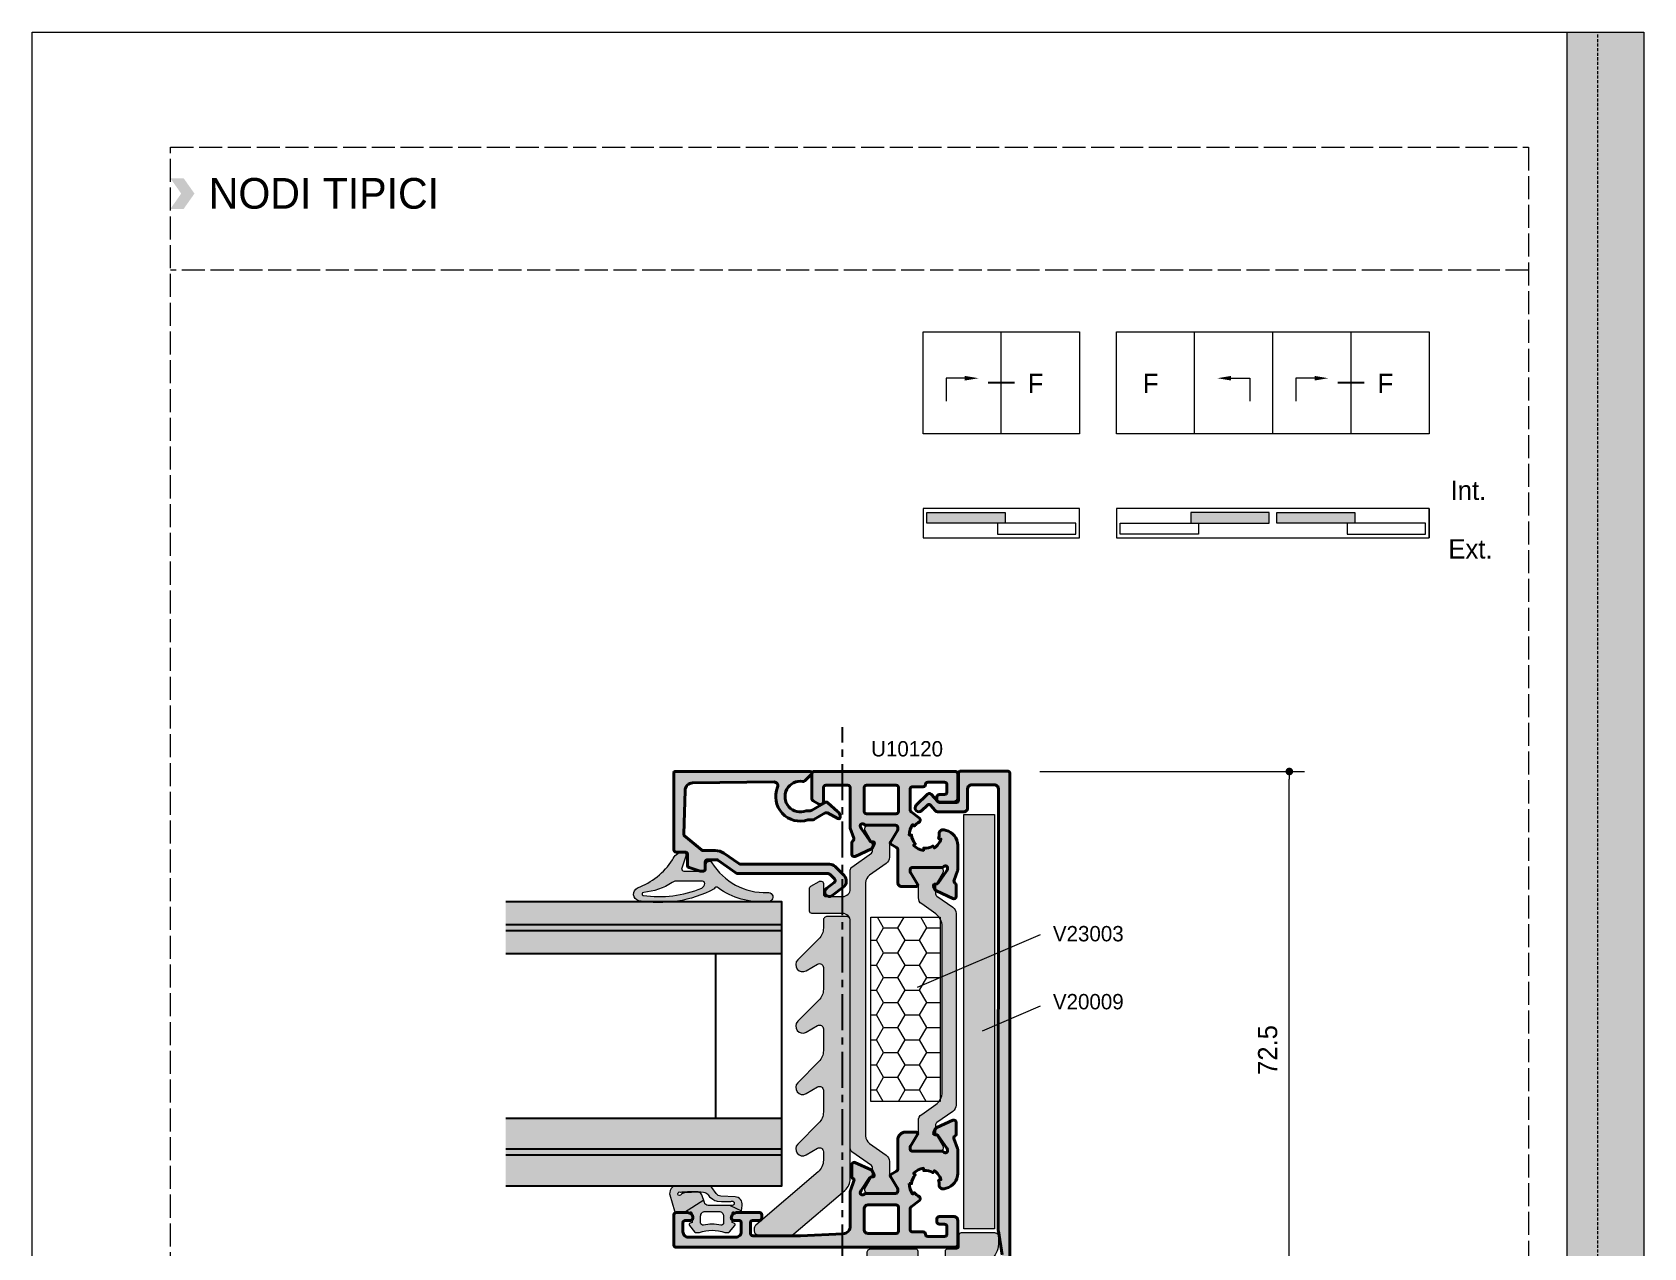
# Model space of a CAD drawing. Header units: millimetres. Extents: x -576 to 4430, y -1196 to 2690.
# Drawn here: x 2080 to 2290, y -254.4 to -96 of the extents above; entities that cross this region are included whole.
import ezdxf

# ---------------------------------------------------------------- set-up
doc = ezdxf.new("R2010")
doc.units = ezdxf.units.MM
doc.header["$LTSCALE"] = 0.25
doc.header["$MEASUREMENT"] = 0
for name, pattern in [('ACAD_ISO02W100', [15, 12, -3]), ('CENTER', [2, 1.25, -0.25, 0.25, -0.25]), ('DOT2', [0.125, 0, -0.125]), ('HIDDEN', [9.525, 6.35, -3.175])]:
    doc.linetypes.add(name, pattern=pattern)
doc.layers.get('0').update_dxf_attribs({"lineweight": 5})
doc.layers.get('Defpoints').update_dxf_attribs({"lineweight": 5})
for name, color, linetype, lineweight in [('01_Aluminum', 4, 'Continuous', 40), ('01_Dimension', 251, 'Continuous', 9), ('01_Fill Glass', 254, 'Continuous', 0), ('01_Fill Plastic', 253, 'Continuous', 0), ('01_Fill Polyamide', 10, 'Continuous', 0), ('01_Fill Various', 137, 'Continuous', 5), ('01_Glazing', 6, 'Continuous', 25), ('01_Plastic', 3, 'Continuous', 20), ('01_Polyamide', 201, 'Continuous', 20), ('01_Text', 40, 'Continuous', 25), ('01_Thin line', 8, 'Continuous', 9)]:
    doc.layers.add(name, color=color, linetype=linetype, lineweight=lineweight)
for name, color, linetype, lineweight, true_color in [('01_Fill 2°material', 7, 'Continuous', 0, 0xbfbfbf), ('01_Fill Aluminum', 7, 'Continuous', 0, 0xdcdcdc), ('01_Fill Border Red', 7, 'Continuous', 20, 0xe2001a)]:
    doc.layers.add(name, color=color, linetype=linetype, lineweight=lineweight, true_color=true_color)
doc.layers.add('02_Block Frame', color=7, linetype='Continuous', lineweight=5, true_color=0xe2001a, plot=False)
doc.layers.add('02_Layout Grid', color=252, linetype='DOT2', lineweight=5, plot=False, transparency=0.5)
for name, color, linetype in [('ASSI', 1, 'CENTER'), ('GOMMA', 3, 'Continuous'), ('QUOTE', 254, 'Continuous'), ('VETRO', 6, 'Continuous')]:
    doc.layers.add(name, color=color, linetype=linetype)
doc.styles.add('ALUK Main&Secondary Titles', font='GOTHIC.TTF')
doc.styles.add('Aluk Text', font='GOTHIC.TTF')
doc.dimstyles.new('ALUK Manual 1-1', dxfattribs={"dimtxt": 2.5, "dimasz": 1, "dimexe": 2, "dimexo": 4, "dimgap": 1.5, "dimtad": 3, "dimdec": 1, "dimdsep": 46, "dimtxsty": 'Aluk Text', "dimblk": 'DOT', "dimcen": 0, "dimclrd": 256, "dimclre": 256, "dimclrt": 2, "dimaunit": 1, "dimadec": 0, "dimazin": 0, "dimtfac": 0.7, "dimtdec": 1, "dimtmove": 0, "dimatfit": 3, "dimldrblk": 'DOT', "dimfxl": 1, "dimtolj": 2, "dimlwd": -1, "dimlwe": -1, "dimarcsym": 0})

# ---------------------------------------------------------------- blocks, each defined once
blk = doc.blocks.new('U10120')
at = {"layer": '01_Fill Aluminum', "ltscale": 0.25}
h = blk.add_hatch(color=256, dxfattribs=at)
h.dxf.hatch_style = 1
h.paths.add_polyline_path([(31.97, 53.6, 0.111183), (31.37, 53.09), (31.13, 53.27, 0.176327), (30.7, 51.9), (31, 51.91, 0.176327), (31.48, 50.78), (31.26, 50.57, 0.176327), (32.54, 49.92), (32.58, 50.21, 0.176327), (33.78, 50.49), (33.94, 50.24, 0.176327), (34.81, 51.38), (34.52, 51.47, 0.086929), (34.6, 52.09, -0.506474), (35.22, 52.59), (35.51, 52.52, -0.340845), (37, 50.58), (37, 47.31), (36.53, 46.02, 0.359508), (36.65, 45.66, -0.263725), (36.8, 45.4), (36.8, 43.9, -0.548619), (36.37, 43.63), (34.22, 44.63, -0.176327), (34.08, 44.78), (33.86, 45.24, -0.57735), (34.06, 45.53), (34.17, 45.52, 0.267949), (34.45, 45.64), (35.55, 47.22, 0.046374), (35.58, 47.27), (35.67, 47.48, 0.858331), (35.18, 47.8, -0.213411), (34.95, 47.7), (31.1, 47.7, 0.529656), (30.82, 47.29, 0.235619), (30.84, 47.02), (31.77, 45.5, -0.585524), (31.6, 45.2), (29.7, 45.2, -0.414214), (29.2, 45.7), (29.2, 50.03, 0.267949), (29.05, 50.29), (28.3, 50.73, -0.421389), (28.23, 51), (29.16, 52.52, 0.235619), (29.18, 52.79, 0.529656), (28.9, 53.2), (25.05, 53.2, -0.213411), (24.82, 53.3, 0.858403), (24.33, 52.98), (24.42, 52.77, 0.046374), (24.45, 52.72), (25.55, 51.14, 0.340321), (25.9, 51.02, -0.656887), (26.14, 50.74), (25.92, 50.28, -0.176327), (25.78, 50.13), (23.63, 49.13, -0.548619), (23.2, 49.4), (23.2, 50.9, -0.263725), (23.34, 51.16, 0.361062), (23.47, 51.52), (23, 52.81), (23, 58.1, 0.414214), (22.7, 58.4), (19.8, 58.4, 0.414214), (19.5, 58.1), (19.5, 56.2, -0.414214), (19.2, 55.9), (19.08, 55.9, -0.131652), (18.93, 55.94), (18.15, 56.39, -0.267949), (18, 56.65), (18, 59.9, -0.414214), (18.3, 60.2), (36.7, 60.2, -0.414214), (37, 59.9), (37, 56.7, -0.414214), (36.5, 56.2), (34.6, 56.2, -0.414214), (34.3, 56.5), (34.3, 56.9, -0.414214), (34.6, 57.2), (35.3, 57.2, 0.414214), (35.6, 57.5), (35.6, 58.5, 0.414214), (35.3, 58.8), (33.1, 58.8, 0.413227), (32.8, 58.5, -0.413227), (32.5, 58.2), (31.1, 58.2, 0.414214), (30.8, 57.9), (30.8, 55.17, 0.234811), (30.92, 54.93), (32.01, 54.1, -0.55076)])
h.paths.add_polyline_path([(25.1, 54.7), (29, 54.7, 0.414214), (29.3, 55), (29.3, 58.1, 0.414214), (29, 58.4), (25.1, 58.4, 0.41415), (24.8, 58.1), (24.8, 55, 0.414277)], flags=16)
h = blk.add_hatch(color=256, dxfattribs=at)
h.dxf.hatch_style = 1
h.paths.add_polyline_path([(37, 10.97, 0.086513), (36.98, 11.07), (36.51, 12.37, -0.392793), (36.64, 12.67), (36.65, 12.67, 0.294413), (36.79, 12.89), (36.8, 14.46, 0.548619), (36.38, 14.74), (34.27, 13.79, 0.177976), (34.13, 13.65), (33.89, 13.14, 0.717549), (34.13, 12.85, -0.329769), (34.47, 12.73), (35.59, 11.1), (35.67, 10.92, -0.855531), (35.18, 10.6, 0.213411), (34.95, 10.7), (31.1, 10.7, -0.414214), (30.8, 11), (30.8, 11.22, -0.137872), (30.84, 11.38), (31.77, 12.9, 0.585524), (31.6, 13.2), (30.2, 13.2, 0.414214), (29.2, 12.2), (29.2, 8.37, -0.267949), (29.05, 8.11), (28.3, 7.67, 0.421389), (28.23, 7.4), (29.16, 5.88, -0.137872), (29.2, 5.72), (29.2, 5.5, -0.414214), (28.9, 5.2), (25.05, 5.2, 0.213411), (24.82, 5.1, -0.85546), (24.33, 5.42), (24.41, 5.6), (25.53, 7.23, -0.267949), (25.8, 7.36), (25.92, 7.35, 0.57735), (26.11, 7.64), (25.87, 8.15, 0.177976), (25.73, 8.29), (23.62, 9.24, 0.544467), (23.2, 8.96), (23.21, 7.39, 0.303984), (23.35, 7.17, -0.402738), (23.49, 6.87), (23.02, 5.57, 0.086513), (23, 5.47), (23, 0.95, -0.400839), (22.05, -0.05), (16.5, -0.3), (10.3, -0.3, -0.414214), (10, 0), (10, 1.4, -0.414214), (10.3, 1.7), (11.2, 1.7, 0.414214), (11.5, 2), (11.5, 2.4, 0.414214), (11.2, 2.7), (8.2, 2.7, 0.414214), (7.5, 2, 0.414214), (7.8, 1.7), (8.5, 1.7, -0.414214), (8.8, 1.4), (8.8, 0.2, -0.414214), (8.1, -0.5), (1.9, -0.5, -0.414214), (1.2, 0.2), (1.2, 1.4, -0.414214), (1.5, 1.7), (2.2, 1.7, 0.414214), (2.5, 2, 0.414214), (1.8, 2.7), (0.3, 2.7, 0.414214), (0, 2.4), (0, -1.5, 0.414214), (0.3, -1.8), (36.7, -1.8, 0.414214), (37, -1.5), (37, 1.7, 0.414214), (36.5, 2.2), (34.6, 2.2, 0.414214), (34.3, 1.9), (34.3, 1.5, 0.414214), (34.6, 1.2), (35.3, 1.2, -0.414214), (35.6, 0.9), (35.6, -0.1, -0.414214), (35.3, -0.4), (33.1, -0.4, -0.413227), (32.8, -0.1, 0.413227), (32.5, 0.2), (31.1, 0.2, -0.414214), (30.8, 0.5), (30.8, 3.23, -0.234811), (30.92, 3.47), (32.01, 4.3, 0.55076), (31.97, 4.8, -0.111183), (31.37, 5.31), (31.13, 5.13, -0.176327), (30.7, 6.5), (31, 6.49, -0.176327), (31.48, 7.62), (31.26, 7.83, -0.176327), (32.54, 8.48), (32.58, 8.19, -0.176327), (33.78, 7.91), (33.94, 8.16, -0.176327), (34.81, 7.02), (34.52, 6.93, -0.086929), (34.6, 6.31, 0.506474), (35.22, 5.81), (35.51, 5.88, 0.340845), (37, 7.82)])
h.paths.add_polyline_path([(29.3, 3.4), (29.3, 0.3, -0.414288), (29, 0), (25.3, 0, -0.414214), (24.8, 0.5), (24.8, 3.2, -0.414214), (25.3, 3.7), (29, 3.7, -0.414139)], flags=16)
at = {"layer": '01_Fill Polyamide', "ltscale": 0.25}
h = blk.add_hatch(color=256, dxfattribs=at)
h.dxf.hatch_style = 1
h.paths.add_polyline_path([(25.01, 45.7, -0.243523), (25.52, 46.68), (27.69, 48.21, 0.243523), (28.11, 49.03), (28.11, 50.49, -0.131571), (28.27, 51.09), (29.08, 52.49, 0.131571), (29.11, 52.59), (29.11, 52.8, 0.414214), (28.71, 53.2), (25.31, 53.2, 0.414214), (24.91, 52.8), (24.91, 52.59, 0.131571), (24.94, 52.49), (25.75, 51.09, -0.131571), (25.91, 50.49), (25.91, 49.8, -0.243523), (25.78, 49.56), (23.22, 47.75, 0.243523), (23.01, 47.34), (23.01, 44.9, -0.414214), (22.01, 43.9), (19.81, 43.9, -0.414214), (19.51, 44.2), (19.51, 45.6, 0.474297), (19.15, 45.89, 0.183081), (18.94, 45.86), (17.86, 45.24, 0.267949), (17.71, 44.98), (17.71, 42, 0.414214), (18.01, 41.7), (22.01, 41.7, -0.414214), (23.01, 40.7), (23.01, 11.06, 0.243523), (23.22, 10.65), (25.78, 8.84, -0.243523), (25.91, 8.6), (25.91, 7.91, -0.131571), (25.75, 7.32), (24.94, 5.91, 0.131571), (24.91, 5.81), (24.91, 5.6, 0.414214), (25.31, 5.2), (28.71, 5.2, 0.414214), (29.11, 5.6), (29.11, 5.81, 0.131571), (29.08, 5.91), (28.27, 7.32, -0.131571), (28.11, 7.91), (28.11, 9.37, 0.243523), (27.69, 10.19), (25.52, 11.72, -0.243523), (25.01, 12.7)])
h = blk.add_hatch(color=256, dxfattribs=at)
h.dxf.hatch_style = 1
h.paths.add_polyline_path([(36.79, 41.69, 0.244698), (36.36, 42.51), (34.3, 43.95, -0.244698), (34.09, 44.36), (34.09, 44.99, -0.131652), (34.25, 45.59), (35.05, 46.97, 0.204277), (35.08, 47.2, 0.487742), (34.69, 47.7), (31.29, 47.7, 0.487742), (30.9, 47.2, 0.204277), (30.93, 46.97), (31.73, 45.59, -0.131652), (31.89, 44.99), (31.89, 43.75, 0.243523), (32.31, 42.94), (34.14, 41.64, -0.243523), (34.99, 40.01), (34.99, 18.42, -0.244698), (34.14, 16.78), (32.31, 15.51, 0.244698), (31.89, 14.69), (31.89, 13.41, -0.131652), (31.73, 12.81), (30.93, 11.43, 0.204277), (30.9, 11.2, 0.487742), (31.29, 10.7), (34.69, 10.7, 0.487742), (35.08, 11.2, 0.204277), (35.05, 11.43), (34.25, 12.81, -0.131652), (34.09, 13.41), (34.09, 14.05, -0.244698), (34.3, 14.46), (36.36, 15.9, 0.244698), (36.79, 16.72)])
at = {"layer": '01_Aluminum'}
for points in [[(24.42, 52.77, 0.046374), (24.45, 52.72), (25.55, 51.14, 0.267949), (25.82, 51.02), (25.94, 51.03, -0.57735), (26.14, 50.74), (25.92, 50.28, -0.176327), (25.78, 50.13), (23.63, 49.13, -0.548619), (23.2, 49.4), (23.2, 50.9, -0.263725), (23.34, 51.16, 0.359508), (23.47, 51.52), (23, 52.81), (23, 58.1, 0.414214), (22.7, 58.4), (19.8, 58.4, 0.414214), (19.5, 58.1), (19.5, 56.2, -0.414214), (19.2, 55.9), (19.08, 55.9, -0.131652), (18.93, 55.94), (18.15, 56.39, -0.267949), (18, 56.65), (18, 59.9, -0.414214), (18.3, 60.2), (36.7, 60.2, -0.414214), (37, 59.9), (37, 56.7, -0.414214), (36.5, 56.2), (34.6, 56.2, -0.414214), (34.3, 56.5), (34.3, 56.9, -0.414214), (34.6, 57.2), (35.3, 57.2, 0.414214), (35.6, 57.5), (35.6, 58.5, 0.414214), (35.3, 58.8), (33.1, 58.8, 0.413227), (32.8, 58.5, -0.413227), (32.5, 58.2), (31.1, 58.2, 0.414214), (30.8, 57.9), (30.8, 55.17, 0.234811), (30.92, 54.93), (32.01, 54.1, -0.55076), (31.97, 53.6, 0.111183), (31.37, 53.09), (31.13, 53.27, 0.176327), (30.7, 51.9), (31, 51.91, 0.176327), (31.48, 50.78), (31.26, 50.57, 0.176327), (32.54, 49.92), (32.58, 50.21, 0.176327), (33.78, 50.49), (33.94, 50.24, 0.176327), (34.81, 51.38), (34.52, 51.47, 0.086929), (34.6, 52.09, -0.506474), (35.22, 52.59), (35.51, 52.52, -0.340845), (37, 50.58), (37, 47.36, -0.088182), (36.98, 47.26), (36.53, 46.02, 0.359508), (36.65, 45.66, -0.263725), (36.8, 45.4), (36.8, 43.9, -0.548619), (36.37, 43.63), (34.22, 44.63, -0.176327), (34.08, 44.78), (33.86, 45.24, -0.57735), (34.06, 45.53), (34.17, 45.52, 0.267949), (34.45, 45.64), (35.55, 47.22, 0.046374), (35.58, 47.27), (35.67, 47.48, 0.858403), (35.18, 47.8, -0.213411), (34.95, 47.7), (31.1, 47.7, 0.414214), (30.8, 47.4), (30.8, 47.18, 0.137872), (30.84, 47.02), (31.77, 45.5, -0.585524), (31.6, 45.2), (29.7, 45.2, -0.414214), (29.2, 45.7), (29.2, 50.03, 0.267949), (29.05, 50.29), (28.3, 50.73, -0.421389), (28.23, 51), (29.16, 52.52, 0.137872), (29.2, 52.68), (29.2, 52.9, 0.414214), (28.9, 53.2), (25.05, 53.2, -0.213411), (24.82, 53.3, 0.858403), (24.33, 52.98)], [(24.8, 55), (24.8, 58.1, -0.414152), (25.1, 58.4), (29, 58.4, -0.414214), (29.3, 58.1), (29.3, 55, -0.414214), (29, 54.7), (25.1, 54.7, -0.414275)], [(30.7, 6.5), (31, 6.49, -0.176327), (31.48, 7.62), (31.26, 7.83, -0.176327), (32.54, 8.48), (32.58, 8.19, -0.176327), (33.78, 7.91), (33.94, 8.16, -0.176327), (34.81, 7.02), (34.52, 6.93, -0.086929), (34.6, 6.31, 0.506474), (35.22, 5.81), (35.51, 5.88, 0.340845), (37, 7.82), (37, 10.97, 0.086513), (36.98, 11.07), (36.51, 12.37, -0.392793), (36.64, 12.67), (36.65, 12.67, 0.294413), (36.79, 12.89), (36.8, 14.46, 0.548619), (36.38, 14.74), (34.27, 13.79, 0.177976), (34.13, 13.65), (33.89, 13.14, 0.57735), (34.08, 12.85), (34.2, 12.86, -0.267949), (34.47, 12.73), (35.59, 11.1), (35.67, 10.92, -0.85546), (35.18, 10.6, 0.213411), (34.95, 10.7), (31.1, 10.7, -0.414214), (30.8, 11), (30.8, 11.22, -0.137872), (30.84, 11.38), (31.77, 12.9, 0.585524), (31.6, 13.2), (30.2, 13.2, 0.414214), (29.2, 12.2), (29.2, 8.37, -0.267949), (29.05, 8.11), (28.3, 7.67, 0.421389), (28.23, 7.4), (29.16, 5.88, -0.137872), (29.2, 5.72), (29.2, 5.5, -0.414214), (28.9, 5.2), (25.05, 5.2, 0.213411), (24.82, 5.1, -0.85546), (24.33, 5.42), (24.41, 5.6), (25.53, 7.23, -0.267949), (25.8, 7.36), (25.92, 7.35, 0.57735), (26.11, 7.64), (25.87, 8.15, 0.177976), (25.73, 8.29), (23.62, 9.24, 0.548619), (23.2, 8.96), (23.21, 7.39, 0.294413), (23.34, 7.17), (23.36, 7.17, -0.392793), (23.49, 6.87), (23.02, 5.57, 0.086513), (23, 5.47), (23, 0.95, -0.400839), (22.05, -0.05), (16.5, -0.3), (10.3, -0.3, -0.414214), (10, 0), (10, 1.4, -0.414214), (10.3, 1.7), (11.2, 1.7, 0.414214), (11.5, 2), (11.5, 2.4, 0.414214), (11.2, 2.7), (8.2, 2.7, 0.414214), (7.5, 2, 0.414214), (7.8, 1.7), (8.5, 1.7, -0.414214), (8.8, 1.4), (8.8, 0.2, -0.414214), (8.1, -0.5), (1.9, -0.5, -0.414214), (1.2, 0.2), (1.2, 1.4, -0.414214), (1.5, 1.7), (2.2, 1.7, 0.414214), (2.5, 2, 0.414214), (1.8, 2.7), (0.3, 2.7, 0.414214), (0, 2.4), (0, -1.5, 0.414214), (0.3, -1.8), (36.7, -1.8, 0.414214), (37, -1.5), (37, 1.7, 0.414214), (36.5, 2.2), (34.6, 2.2, 0.414214), (34.3, 1.9), (34.3, 1.5, 0.414214), (34.6, 1.2), (35.3, 1.2, -0.414214), (35.6, 0.9), (35.6, -0.1, -0.414214), (35.3, -0.4), (33.1, -0.4, -0.413227), (32.8, -0.1, 0.413227), (32.5, 0.2), (31.1, 0.2, -0.414214), (30.8, 0.5), (30.8, 3.23, -0.234811), (30.92, 3.47), (32.01, 4.3, 0.55076), (31.97, 4.8, -0.111183), (31.37, 5.31), (31.13, 5.13, -0.176327)], [(24.8, 0.5), (24.8, 3.2, -0.414214), (25.3, 3.7), (29, 3.7, -0.414184), (29.3, 3.4), (29.3, 0.3, -0.414244), (29, 0), (25.3, 0, -0.414214)]]:
    blk.add_lwpolyline(points, format="xyb", close=True, dxfattribs=at)
at = {"layer": '01_Polyamide'}
blk.add_lwpolyline([(27.69, 48.21), (25.52, 46.68, 0.243523), (25.01, 45.7), (25.01, 12.7, 0.243523), (25.52, 11.72), (27.69, 10.19, -0.243523), (28.11, 9.37), (28.11, 7.91, 0.131571), (28.27, 7.32), (29.08, 5.91, -0.131571), (29.11, 5.81), (29.11, 5.6, -0.414214), (28.71, 5.2), (25.31, 5.2, -0.414214), (24.91, 5.6), (24.91, 5.81, -0.131571), (24.94, 5.91), (25.75, 7.32, 0.131571), (25.91, 7.91), (25.91, 8.6, 0.243523), (25.78, 8.84), (23.22, 10.65, -0.243523), (23.01, 11.06), (23.01, 40.7, 0.414214), (22.01, 41.7), (18.01, 41.7, -0.414214), (17.71, 42), (17.71, 44.98, -0.267949), (17.86, 45.24), (18.94, 45.86, -0.131652), (19.09, 45.9), (19.21, 45.9, -0.414214), (19.51, 45.6), (19.51, 44.2, 0.414214), (19.81, 43.9), (22.01, 43.9, 0.414214), (23.01, 44.9), (23.01, 47.34, -0.243523), (23.22, 47.75), (25.78, 49.56, 0.243523), (25.91, 49.8), (25.91, 50.49, 0.131571), (25.75, 51.09), (24.94, 52.49, -0.131571), (24.91, 52.59), (24.91, 52.8, -0.414214), (25.31, 53.2), (28.71, 53.2, -0.414214), (29.11, 52.8), (29.11, 52.59, -0.131571), (29.08, 52.49), (28.27, 51.09, 0.131571), (28.11, 50.49), (28.11, 49.03, -0.243523)], format="xyb", close=True, dxfattribs=at)
at = {"layer": '01_Polyamide', "extrusion": (0, 0, -1)}
blk.add_lwpolyline([(-35.09, 47.3), (-35.09, 47.12, 0.131652), (-35.05, 46.97), (-34.25, 45.59, -0.131652), (-34.09, 44.99), (-34.09, 44.36, -0.244698), (-34.3, 43.95), (-36.36, 42.51, 0.244698), (-36.79, 41.69), (-36.79, 16.72, 0.244698), (-36.36, 15.9), (-34.3, 14.46, -0.244698), (-34.09, 14.05), (-34.09, 13.41, -0.131652), (-34.25, 12.81), (-35.05, 11.43, 0.131652), (-35.09, 11.28), (-35.09, 11.1, 0.414214), (-34.69, 10.7), (-31.29, 10.7, 0.414214), (-30.89, 11.1), (-30.89, 11.28, 0.131652), (-30.93, 11.43), (-31.73, 12.81, -0.131652), (-31.89, 13.41), (-31.89, 14.69, 0.244698), (-32.31, 15.51), (-34.14, 16.78, -0.244698), (-34.99, 18.42), (-34.99, 40.01, -0.243523), (-34.14, 41.64), (-32.31, 42.94, 0.243523), (-31.89, 43.75), (-31.89, 44.99, -0.131652), (-31.73, 45.59), (-30.93, 46.97, 0.131652), (-30.89, 47.12), (-30.89, 47.3, 0.414214), (-31.29, 47.7), (-34.69, 47.7, 0.414214)], format="xyb", close=True, dxfattribs=at)
blk = doc.blocks.new('V09050')
at = {"layer": '01_Fill Plastic'}
blk.add_hatch(color=256, dxfattribs=at).paths.add_polyline_path([(0.78, -5.64, 0.178558), (0.9, -5.32), (0.9, -1, 0.414214), (0.4, -0.5), (0.01, -0.5, 0.219427), (-0.37, -0.68), (-7.31, -8.8, -0.219427), (-8.83, -9.5), (-9.95, -9.5, -0.57735), (-10.39, -8.75), (-9.52, -7.25, 0.876976), (-10.94, -6.16), (-13.69, -8.91, -0.198912), (-15.1, -9.5), (-17.95, -9.5, -0.57735), (-18.39, -8.75), (-17.52, -7.25, 0.876976), (-18.94, -6.16), (-21.69, -8.91, -0.198912), (-23.1, -9.5), (-25.95, -9.5, -0.57735), (-26.39, -8.75), (-25.52, -7.25, 0.876976), (-26.94, -6.16), (-29.69, -8.91, -0.198912), (-31.1, -9.5), (-33.95, -9.5, -0.57735), (-34.39, -8.75), (-33.52, -7.25, 0.876976), (-34.94, -6.16), (-37.69, -8.91, -0.198912), (-39.1, -9.5), (-40.1, -9.5, 0.414214), (-40.6, -10), (-40.6, -12.5, 0.414214), (-40.1, -13), (-6.43, -13, 0.219427), (-4.91, -12.3)])
at = {"layer": '01_Plastic'}
blk.add_lwpolyline([(-40.6, -10, -0.414214), (-40.1, -9.5), (-39.1, -9.5, 0.198912), (-37.69, -8.91), (-34.94, -6.16, -0.876976), (-33.52, -7.25), (-34.39, -8.75, 0.57735), (-33.95, -9.5), (-31.1, -9.5, 0.198912), (-29.69, -8.91), (-26.94, -6.16, -0.876976), (-25.52, -7.25), (-26.39, -8.75, 0.57735), (-25.95, -9.5), (-23.1, -9.5, 0.198912), (-21.69, -8.91), (-18.94, -6.16, -0.876976), (-17.52, -7.25), (-18.39, -8.75, 0.57735), (-17.95, -9.5), (-15.1, -9.5, 0.198912), (-13.69, -8.91), (-10.94, -6.16, -0.876976), (-9.52, -7.25), (-10.39, -8.75, 0.57735), (-9.95, -9.5), (-8.83, -9.5, 0.219427), (-7.31, -8.8), (-0.37, -0.68, -0.219427), (0.01, -0.5), (0.4, -0.5, -0.414214), (0.9, -1), (0.9, -5.32, -0.178558), (0.78, -5.64), (-4.91, -12.3, -0.219427), (-6.43, -13), (-40.1, -13, -0.414214), (-40.6, -12.5)], format="xyb", close=True, dxfattribs=at)
blk = doc.blocks.new('V23003')
at = {"layer": '01_Fill Various'}
h = blk.add_hatch(dxfattribs=at)
h.set_pattern_fill('HONEY', color=256, scale=15)
h.paths.add_polyline_path([(1.9, -10.2), (-7.1, -10.2), (-7.1, -34.2), (1.9, -34.2)])
at = {"layer": '01_Thin line'}
blk.add_lwpolyline([(-7.1, -10.2), (1.9, -10.2), (1.9, -34.2), (-7.1, -34.2)], close=True, dxfattribs=at)
blk = doc.blocks.new('V31015')
at = {"layer": '01_Fill Plastic', "ltscale": 0.25}
h = blk.add_hatch(color=256, dxfattribs=at)
h.dxf.hatch_style = 1
h.paths.add_polyline_path([(4.54, -1.94, 0.243183), (5.6, 0.1), (5.6, 1.1, 0.414214), (5.1, 1.6), (0.8, 1.6, 0.414214), (0.5, 1.3), (0.5, -0.2, -0.414214), (0.2, -0.5), (-1, -0.5, 0.414214), (-1.3, -0.8), (-1.3, -1.4, -0.414214), (-1.6, -1.7), (-4.6, -1.7, -0.414214), (-4.9, -1.4), (-4.9, -0.8, 0.414214), (-5.2, -0.5), (-11, -0.5, 0.414214), (-11.5, -1), (-11.5, -2.1, 0.414214), (-10.8, -2.8, 0.414214), (-10.5, -2.5), (-10.5, -2, -0.414214), (-10.2, -1.7), (-10.03, -1.7, -0.267949), (-9.16, -2.2), (-8.17, -3.92, -0.131652), (-8.1, -4.17), (-8.1, -4.43, -0.131652), (-8.17, -4.68), (-9.16, -6.4, -0.267949), (-10.03, -6.9), (-10.2, -6.9, -0.414214), (-10.5, -6.6), (-10.5, -6.1, 0.414214), (-10.8, -5.8, 0.414214), (-11.5, -6.5), (-11.5, -7.62, -0.339454), (-11.87, -8.1), (-15.23, -9, 0.339454), (-15.6, -9.48), (-15.6, -9.9, 0.414214), (-14.6, -10.9), (-8.2, -10.9, 0.436487), (-7.7, -10.36), (-7.7, -10.1, -0.414214), (-7.5, -9.9), (-7.05, -9.9, 0.414214), (-6.8, -9.65), (-6.8, -9.25, 0.414214), (-7.05, -9), (-7.5, -9, -0.414214), (-7.7, -8.8), (-7.7, -7.81, -0.198912), (-7.56, -7.45), (-4.89, -4.79, -0.198912), (-4.68, -4.7), (-3.35, -4.7), (-3.05, -4.4), (-2.75, -4.7), (-1.43, -4.7, -0.198912), (-1.22, -4.79), (1.45, -7.45, -0.198912), (1.6, -7.81), (1.6, -8.8, -0.414214), (1.4, -9), (0.95, -9, 0.414214), (0.7, -9.25), (0.7, -9.65, 0.414214), (0.95, -9.9), (1.4, -9.9, -0.414214), (1.6, -10.1), (1.6, -10.4, 0.414214), (2.1, -10.9), (6.8, -10.9, 0.414214), (7.3, -10.4), (7.3, -4.4, 0.414214), (6.8, -3.9), (5.75, -3.9, 0.334223), (5.27, -4.26, 0.051425), (5.02, -5.68, -1), (3.02, -5.53, -0.058029), (3.42, -3.48, -0.163247)])
at = {"layer": '01_Plastic'}
blk.add_lwpolyline([(-7.7, -10.4, -0.414214), (-8.2, -10.9), (-14.6, -10.9, -0.414214), (-15.6, -9.9), (-15.6, -9.48, -0.339454), (-15.23, -9), (-11.87, -8.1, 0.339454), (-11.5, -7.62), (-11.5, -6.5, -0.414214), (-10.8, -5.8, -0.414214), (-10.5, -6.1), (-10.5, -6.6, 0.414214), (-10.2, -6.9), (-10.03, -6.9, 0.267949), (-9.16, -6.4), (-8.17, -4.68, 0.131652), (-8.1, -4.43), (-8.1, -4.17, 0.131652), (-8.17, -3.92), (-9.16, -2.2, 0.267949), (-10.03, -1.7), (-10.2, -1.7, 0.414214), (-10.5, -2), (-10.5, -2.5, -0.414214), (-10.8, -2.8, -0.414214), (-11.5, -2.1), (-11.5, -1, -0.414214), (-11, -0.5), (-5.2, -0.5, -0.414214), (-4.9, -0.8), (-4.9, -1.4, 0.414214), (-4.6, -1.7), (-1.6, -1.7, 0.414214), (-1.3, -1.4), (-1.3, -0.8, -0.414214), (-1, -0.5), (0.2, -0.5, 0.414214), (0.5, -0.2), (0.5, 1.3, -0.414214), (0.8, 1.6), (5.1, 1.6, -0.414214), (5.6, 1.1), (5.6, 0.1, -0.243183), (4.54, -1.94, 0.163247), (3.42, -3.48, 0.058029), (3.02, -5.53, 1), (5.02, -5.68, -0.051425), (5.27, -4.26, -0.334223), (5.75, -3.9), (6.8, -3.9, -0.414214), (7.3, -4.4), (7.3, -10.4, -0.414214), (6.8, -10.9), (2.1, -10.9, -0.414214), (1.6, -10.4), (1.6, -10.1, 0.414214), (1.4, -9.9), (0.95, -9.9, -0.414214), (0.7, -9.65), (0.7, -9.25, -0.414214), (0.95, -9), (1.4, -9, 0.414214), (1.6, -8.8), (1.6, -7.81, 0.198912), (1.45, -7.45), (-1.22, -4.79, 0.198912), (-1.43, -4.7), (-2.75, -4.7), (-3.05, -4.4), (-3.35, -4.7), (-4.68, -4.7, 0.198912), (-4.89, -4.79), (-7.56, -7.45, 0.198912), (-7.7, -7.81), (-7.7, -8.8, 0.414214), (-7.5, -9), (-7.05, -9, -0.414214), (-6.8, -9.25), (-6.8, -9.65, -0.414214), (-7.05, -9.9), (-7.5, -9.9, 0.414214), (-7.7, -10.1), (-7.7, -10.4)], format="xyb", dxfattribs=at)
blk = doc.blocks.new('V20009')
at = {"layer": '01_Fill Plastic'}
blk.add_hatch(color=256, dxfattribs=at).paths.add_polyline_path([(-5, 51.4), (-9, 51.4), (-9, -2.6), (-5, -2.6)])
at = {"layer": '01_Plastic'}
blk.add_lwpolyline([(-5, -2.6), (-9, -2.6), (-9, 51.4), (-5, 51.4)], close=True, dxfattribs=at)
blk = doc.blocks.new('N10822')
at = {"layer": '01_Fill Aluminum', "ltscale": 0.25}
h = blk.add_hatch(color=256, dxfattribs=at)
h.dxf.hatch_style = 1
h.paths.add_polyline_path([(18.3, 0.1, 0.414214), (18.1, 0.3), (0.5, 0.3, 0.668179), (0.36, -0.04), (1.23, -0.92, 0.239713), (1.49, -1, -1.314619), (1.05, -4.83, 0.096472), (0.94, -4.81), (0.5, -4.81, -0.131652), (0.35, -4.77), (-1.45, -3.73, 0.32492), (-1.8, -3.77), (-3.06, -4.9, 0.221443), (-3.39, -5.68, 0.543658), (-3.1, -5.84), (-1.75, -5.11, -0.260828), (-1.45, -5.11), (0.03, -5.97, 0.131652), (0.18, -6.01), (0.73, -6.01, -0.077954), (0.82, -6.02, 0.639471), (4.76, -1.75, -0.535663), (5.22, -1.06), (15.84, -1.19, -0.402203), (16.83, -2.16), (16.99, -7.85, -0.237824), (16.88, -8.1), (14.69, -9.93, -0.175595), (14.5, -10), (12.9, -10, 0.153915), (11.76, -10.36), (9.83, -11.71, -0.153915), (9.54, -11.8), (-2.02, -11.8, 0.198912), (-2.73, -12.09), (-3.9, -13.27, 0.457988), (-3.79, -14.78), (-2.36, -15.88, 1), (-1.63, -14.92), (-2.62, -14.16, -0.452966), (-2.65, -13.71), (-2.03, -13.09, -0.198912), (-1.81, -13), (9.92, -13, 0.153915), (10.21, -12.91), (12.57, -11.25, -0.153915), (12.75, -11.2), (13.9, -11.2, -0.414214), (14.2, -11.5), (14.2, -12.4, 0.414214), (14.5, -12.7), (14.77, -12.7, 0.078702), (14.86, -12.69), (16.29, -12.22, 0.32492), (16.5, -11.93), (16.5, -10.5, -0.414214), (16.8, -10.2), (18, -10.2, 0.414214), (18.3, -9.9)])
at = {"layer": '01_Aluminum'}
blk.add_lwpolyline([(0.82, -6.02, 0.077954), (0.73, -6.01), (0.18, -6.01, -0.131652), (0.03, -5.97), (-1.45, -5.11, 0.260828), (-1.75, -5.11), (-3.1, -5.84, -0.568509), (-3.39, -5.67), (-3.39, -5.65, -0.212557), (-3.06, -4.9), (-1.8, -3.77, -0.32492), (-1.45, -3.73), (0.35, -4.77, 0.131652), (0.5, -4.81), (0.94, -4.81, -0.096472), (1.05, -4.83, 1.314619), (1.49, -1, -0.239713), (1.23, -0.92), (0.36, -0.04, -0.668179), (0.5, 0.3), (18.1, 0.3, -0.414214), (18.3, 0.1), (18.3, -9.9, -0.414216), (18, -10.2), (16.8, -10.2, 0.414214), (16.5, -10.5), (16.5, -11.93, -0.32492), (16.29, -12.22), (14.86, -12.69, -0.078702), (14.77, -12.7), (14.5, -12.7, -0.414214), (14.2, -12.4), (14.2, -11.5, 0.414214), (13.9, -11.2), (12.75, -11.2, 0.153915), (12.57, -11.25), (10.21, -12.91, -0.153915), (9.92, -13), (-1.81, -13, 0.198912), (-2.03, -13.09), (-2.65, -13.71, 0.452966), (-2.62, -14.16), (-1.63, -14.92, -1), (-2.36, -15.88), (-3.79, -14.78, -0.457988), (-3.9, -13.27), (-2.73, -12.09, -0.198912), (-2.02, -11.8), (9.54, -11.8, 0.153915), (9.83, -11.71), (11.76, -10.36, -0.153915), (12.9, -10), (14.5, -10, 0.175595), (14.69, -9.93), (16.88, -8.1, 0.237824), (16.99, -7.85), (16.83, -2.16, 0.402203), (15.84, -1.19), (5.23, -1.06, 0.542071), (4.76, -1.75, -0.639471)], format="xyb", close=True, dxfattribs=at)
blk = doc.blocks.new('809120')
at = {"layer": '01_Fill Plastic', "ltscale": 0.25}
h = blk.add_hatch(color=256, dxfattribs=at)
h.dxf.hatch_style = 1
h.paths.add_polyline_path([(-9.32, -2.78, 1.248095), (-9.27, -3.97, 0.180641), (-2.91, -2.16, -0.571388), (-2.39, -2.31, 0.168668), (7.45, -3.84, 0.698506), (7.61, -2.17, -0.159099), (3.03, 1.47, 0.302817), (1.73, 2.5, 0.536771), (1.31, 1.97), (1.84, 0.39, -0.511773), (1.55, 0), (-1.05, 0, -0.414214), (-1.35, 0.3), (-1.35, 0.9, 0.752498), (-2.1, 1.11, -0.27203)])
h.paths.add_polyline_path([(-0.88, -1.3), (2.72, -1.3, -0.138334), (3.09, -1.49, 0.117417), (6.79, -2.77, -0.964685), (6.87, -3.15, -0.136865), (-0.77, -2.2, -0.234974), (-1.15, -1.61, -0.505344)], flags=16)
at = {"layer": '01_Plastic'}
for points in [[(-1.35, 0.9, 0.752498), (-2.1, 1.11, -0.27203), (-9.32, -2.78, 1.248095), (-9.27, -3.97, 0.180641), (-2.91, -2.16, -0.571388), (-2.39, -2.31, 0.168668), (7.45, -3.84, 0.698506), (7.61, -2.17, -0.159099), (3.03, 1.47, 0.302817), (1.73, 2.5, 0.536771), (1.31, 1.97), (1.84, 0.39, -0.511773), (1.55, 0), (-1.05, 0, -0.414214), (-1.35, 0.3)], [(6.87, -3.15, -0.136865), (-0.77, -2.2, -0.234974), (-1.15, -1.61, -0.505344), (-0.88, -1.3), (2.72, -1.3, -0.138334), (3.09, -1.49, 0.117417), (6.79, -2.77, -0.964685)]]:
    blk.add_lwpolyline(points, format="xyb", close=True, dxfattribs=at)
blk = doc.blocks.new('_Dot')
at = {"color": 0, "linetype": 'ByBlock', "lineweight": -2}
blk.add_line((-0.5, 0), (-1, 0), dxfattribs=at)
at = {"color": 0, "linetype": 'ByBlock', "const_width": 0.5}
blk.add_lwpolyline([(-0.25, 0, 1), (0.25, 0, 1)], format="xyb", close=True, dxfattribs=at)
blk = doc.blocks.new('*D236')
at = {"layer": '01_Dimension', "ltscale": 0.25, "transparency": 16777216}
for p, q in [((2211.29, -192.35), (2245.81, -192.35)), ((2243.81, -263.95), (2243.81, -193.35)), ((2211.09, -264.95), (2245.81, -264.95))]:
    blk.add_line(p, q, dxfattribs=at)
at = {"layer": 'Defpoints', "color": 0, "ltscale": 0.25, "transparency": 16777216}
for p in [(2207.29, -192.35), (2243.81, -192.35), (2207.09, -264.95)]:
    blk.add_point(p, dxfattribs=at)
at = {"layer": '01_Dimension', "ltscale": 0.25, "transparency": 16777216}
for p, rotation in [((2243.81, -192.35), 90), ((2243.81, -264.95), 270)]:
    blk.add_blockref('_Dot', p, dxfattribs=dict(at, rotation=rotation))
at = {"layer": '01_Dimension', "color": 2, "ltscale": 0.25, "transparency": 16777216, "insert": (2241, -228.65), "char_height": 2.5, "attachment_point": 5, "rotation": 90, "style": 'Aluk Text'}
blk.add_mtext('\\A2;72.5', dxfattribs=at)
blk = doc.blocks.new('PAGE dispari')
at = {"layer": '01_Fill Border Red', "ltscale": 0.25}
h = blk.add_hatch(color=256, dxfattribs=at)
h.dxf.hatch_style = 1
h.paths.add_polyline_path([(200, 107), (200, 297), (210, 297), (210, 107)])
at = {"layer": '02_Block Frame'}
blk.add_line((200, 107), (200, 297), dxfattribs=at)
at = {"layer": '02_Block Frame', "linetype": 'ACAD_ISO02W100'}
blk.add_line((195, 266), (18, 266), dxfattribs=at)
at = {"layer": '02_Block Frame'}
blk.add_lwpolyline([(0, 0), (0, 297), (210, 297), (210, 0)], close=True, dxfattribs=at)
at = {"layer": '02_Block Frame', "linetype": 'ACAD_ISO02W100'}
blk.add_lwpolyline([(18, 15), (18, 282), (195, 282), (195, 15)], close=True, dxfattribs=at)
at = {"layer": '02_Layout Grid', "linetype": 'HIDDEN', "ltscale": 0.25}
blk.add_line((204, 107), (204, 297), dxfattribs=at)

msp = doc.modelspace()

# ---------------------------------------------------------------- hatches: boundary and pattern name
at = {"layer": '01_Dimension'}
h = msp.add_hatch(color=8, dxfattribs=at)
h.dxf.hatch_style = 1
h.paths.add_polyline_path([(2206.778, -159.991), (2206.778, -158.578), (2196.583, -158.578), (2196.583, -159.991)])
h = msp.add_hatch(color=8, dxfattribs=at)
h.dxf.hatch_style = 1
h.paths.add_polyline_path([(2241.164, -159.991), (2241.164, -158.578), (2230.968, -158.578), (2230.968, -159.991)])
h = msp.add_hatch(color=8, dxfattribs=at)
h.dxf.hatch_style = 1
h.paths.add_polyline_path([(2252.359, -159.991), (2252.359, -158.578), (2242.164, -158.578), (2242.164, -159.991)])
at = {"layer": '01_Fill 2°material', "ltscale": 0.25}
h = msp.add_hatch(color=256, dxfattribs=at)
h.dxf.hatch_style = 1
h.paths.add_polyline_path([(2164.994, -249.847), (2163.974, -249.847, -0.3394543), (2163.684, -249.625), (2163.091, -247.528, -0.1482487), (2163.066, -247.239, -0.2751645), (2163.729, -246.347), (2167.947, -246.347, -0.2126775), (2168.554, -246.583), (2169.117, -247.366, 0.2299984), (2169.732, -247.698), (2171.594, -247.779, -0.4281836), (2172.511, -248.898), (2172.425, -249.6), (2170.959, -248.897, 0.2920037), (2171.434, -248.801, -0.2172113), (2171.449, -248.771, 0.7781694), (2171.041, -248.38), (2169.829, -248.374), (2169.273, -248.335, -0.0547678), (2168.944, -248.252), (2168.67, -248.081), (2168.276, -247.766, -0.161076), (2168.069, -247.513), (2168.025, -247.448, 0.2259164), (2167.475, -247.184, 0.0661656), (2164.71, -247.152, -0.1295709), (2164.456, -247.173, 1.8048413), (2164.489, -247.569, -0.2184161), (2165.049, -247.28), (2166.762, -247.174, -0.3394543), (2167.244, -247.544), (2167.489, -248.229)])
at = {"layer": '01_Fill Aluminum', "ltscale": 0.25}
h = msp.add_hatch(color=256, dxfattribs=at)
h.dxf.hatch_style = 1
h.paths.add_polyline_path([(2207.094, -192.296, -0.4142136), (2207.394, -192.596), (2207.394, -257.194, -0.4142136), (2207.094, -257.494), (2206.594, -257.494, -0.4142136), (2206.394, -257.294), (2206.394, -257.086, 0.4931454), (2206.142, -256.893), (2205.457, -257.077, 0.2291991), (2205.127, -257.361, 0.069395), (2204.576, -259.359, -1), (2203.585, -259.228, -0.069395), (2204.209, -256.965, -0.2291991), (2205.198, -256.111), (2206.024, -255.889, 0.383864), (2206.388, -255.328), (2205.901, -252.254, -0.0393136), (2205.889, -252.098), (2205.894, -194.596, 0.414241), (2205.394, -194.096), (2202.394, -194.096, 0.4142136), (2201.894, -194.596), (2201.894, -197.096, -0.4142136), (2201.394, -197.596), (2198.055, -197.596, -0.2147495), (2197.68, -197.428), (2197.075, -196.743, 0.427189), (2196.642, -196.727), (2195.888, -197.456, -1), (2195.193, -196.737), (2196.68, -195.298, -0.4514958), (2197.13, -195.297), (2198, -196.28, 0.2318894), (2198.237, -196.396), (2200.394, -196.396, 0.4142136), (2200.694, -196.096), (2200.694, -192.596, -0.4142136), (2200.994, -192.296)])
at = {"layer": '01_Fill Glass', "ltscale": 0.25}
h = msp.add_hatch(color=256, dxfattribs=at)
h.dxf.hatch_style = 1
h.paths.add_polyline_path([(2141.694, -216.107), (2141.694, -209.347), (2177.694, -209.347), (2177.694, -216.107)])
h.paths.add_polyline_path([(2141.694, -246.347), (2141.694, -237.587), (2177.694, -237.587), (2177.694, -246.347)])
at = {"layer": '01_Fill Plastic', "ltscale": 0.25}
h = msp.add_hatch(color=256, dxfattribs=at)
h.dxf.hatch_style = 1
h.paths.add_polyline_path([(2170.352, -252.447, -0.0847196), (2170.253, -252.43, 0.170664), (2166.936, -252.43, -0.0847196), (2166.836, -252.447), (2166.545, -252.447, -0.2216947), (2166.315, -252.34), (2165.641, -251.536, -0.5486188), (2165.742, -251.215), (2165.994, -251.147), (2165.994, -249.947, 0.4930418), (2165.743, -249.754), (2165.394, -249.847), (2164.994, -249.847), (2167.489, -248.229), (2167.595, -248.527, 0.3394543), (2168.078, -248.897), (2170.959, -248.897), (2172.425, -249.6, -0.3635221), (2172.13, -249.847), (2171.794, -249.847), (2171.446, -249.754, 0.4930418), (2171.194, -249.947), (2171.194, -251.147), (2171.446, -251.215, -0.5486188), (2171.547, -251.536), (2170.873, -252.34, -0.2216947), (2170.643, -252.447)])
h.paths.add_polyline_path([(2169.494, -249.697), (2167.694, -249.697, 0.4142136), (2167.094, -250.297), (2167.094, -251.166, 0.4734737), (2167.453, -251.461, -0.0993311), (2169.735, -251.461, 0.4734737), (2170.094, -251.166), (2170.094, -250.297, 0.4142136)], flags=16)

# ---------------------------------------------------------------- linework, layer by layer
at = {"layer": '01_Aluminum'}
msp.add_lwpolyline([(2206.388, -255.328), (2205.901, -252.254, -0.0393136), (2205.889, -252.098), (2205.894, -194.596, 0.4142136), (2205.394, -194.096), (2202.394, -194.096, 0.4142136), (2201.894, -194.596), (2201.894, -197.096, -0.4142136), (2201.394, -197.596), (2198.055, -197.596, -0.2147495), (2197.68, -197.428), (2197.075, -196.743, 0.427189), (2196.642, -196.727), (2195.888, -197.456, -1), (2195.193, -196.737), (2196.68, -195.298, -0.4514958), (2197.13, -195.297), (2198, -196.28, 0.2318894), (2198.237, -196.396), (2200.394, -196.396, 0.4142136), (2200.694, -196.096), (2200.694, -192.596, -0.4142136), (2200.994, -192.296), (2207.094, -192.296, -0.4142136), (2207.394, -192.596), (2207.394, -257.194, -0.4142136)], format="xyb", dxfattribs=at)
at = {"layer": '01_Dimension', "color": 8}
for p, q in [((2206.278, -148.323), (2206.278, -135.061)), ((2231.468, -148.323), (2231.468, -135.061)), ((2241.664, -148.323), (2241.664, -135.061)), ((2251.859, -148.323), (2251.859, -135.061))]:
    msp.add_line(p, q, dxfattribs=at)
at = {"layer": '01_Dimension'}
for p, q in [((2201.822, -141.092), (2199.075, -141.092)), ((2199.075, -141.092), (2199.075, -144.092)), ((2235.924, -141.092), (2238.671, -141.092)), ((2238.671, -141.092), (2238.671, -144.092)), ((2247.403, -141.092), (2244.656, -141.092)), ((2244.656, -141.092), (2244.656, -144.092)), ((2211.326, -213.648), (2195.3, -220.518)), ((2211.326, -222.941), (2203.766, -226.182))]:
    msp.add_line(p, q, dxfattribs=at)
at = {"layer": '01_Dimension', "color": 8}
for points in [[(2216.473, -148.323), (2196.083, -148.323), (2196.083, -135.061), (2216.473, -135.061)], [(2262.054, -148.323), (2221.273, -148.323), (2221.273, -135.061), (2262.054, -135.061)], [(2196.083, -161.904), (2216.473, -161.904), (2216.473, -158.078), (2196.083, -158.078)], [(2196.583, -158.578), (2206.778, -158.578), (2206.778, -159.991), (2196.583, -159.991)], [(2262.054, -158.078), (2221.273, -158.078), (2221.273, -161.904), (2262.054, -161.904)], [(2241.164, -158.578), (2230.968, -158.578), (2230.968, -159.991), (2241.164, -159.991)], [(2242.164, -158.578), (2252.359, -158.578), (2252.359, -159.991), (2242.164, -159.991)], [(2262.054, -161.904), (2262.054, -161.904), (2262.054, -158.078), (2262.054, -158.078)], [(2215.973, -159.991), (2205.778, -159.991), (2205.778, -161.404), (2215.973, -161.404)], [(2221.773, -159.991), (2231.968, -159.991), (2231.968, -161.404), (2221.773, -161.404)], [(2261.554, -159.991), (2251.359, -159.991), (2251.359, -161.404), (2261.554, -161.404)]]:
    msp.add_lwpolyline(points, close=True, dxfattribs=at)
at = {"layer": '01_Dimension'}
for points in [[(2201.522, -140.792), (2201.522, -141.392), (2203.322, -141.092)], [(2236.224, -140.792), (2236.224, -141.392), (2234.424, -141.092)], [(2247.103, -140.792), (2247.103, -141.392), (2248.903, -141.092)]]:
    msp.add_solid(points, dxfattribs=at)
at = {"layer": '01_Fill Border Red'}
for points in [[(2101.141, -117.029), (2099.412, -117.029), (2099.73, -115.029), (2098, -115.029)], [(2099.73, -119.029), (2098, -119.029), (2101.141, -117.029), (2099.412, -117.029)]]:
    msp.add_solid(points, dxfattribs=at)
at = {"layer": '01_Glazing', "ltscale": 0.25}
for p, q in [((2177.694, -212.347), (2141.694, -212.347)), ((2177.694, -213.107), (2141.694, -213.107)), ((2177.694, -216.107), (2141.694, -216.107)), ((2177.694, -237.587), (2141.694, -237.587)), ((2177.694, -241.587), (2141.694, -241.587)), ((2177.694, -242.347), (2141.694, -242.347))]:
    msp.add_line(p, q, dxfattribs=at)
at = {"layer": '01_Glazing'}
msp.add_line((2169.044, -216.107), (2169.044, -237.587), dxfattribs=at)
at = {"layer": '01_Plastic'}
for p, q in [((2167.499, -248.222), (2164.994, -249.847)), ((2170.959, -248.897), (2172.425, -249.6))]:
    msp.add_line(p, q, dxfattribs=at)
for points in [[(2170.352, -252.447), (2170.643, -252.447, 0.2216947), (2170.873, -252.34), (2171.547, -251.536, 0.5486188), (2171.446, -251.215), (2171.194, -251.147), (2171.194, -249.947, -0.4930418), (2171.446, -249.754), (2171.794, -249.847), (2172.13, -249.847, 0.3635221), (2172.425, -249.6), (2172.511, -248.898, 0.4281836), (2171.594, -247.779), (2169.732, -247.698, -0.2299984), (2169.117, -247.366), (2168.554, -246.583, 0.2126775), (2167.947, -246.347), (2163.729, -246.347, 0.2751645), (2163.066, -247.239, 0.1482487), (2163.091, -247.528), (2163.684, -249.625, 0.3394543), (2163.974, -249.847), (2165.394, -249.847), (2165.743, -249.754, -0.4930418), (2165.994, -249.947), (2165.994, -251.147), (2165.742, -251.215, 0.5486188), (2165.641, -251.536), (2166.315, -252.34, 0.2216947), (2166.545, -252.447), (2166.836, -252.447, 0.0847196), (2166.936, -252.43, -0.170664), (2170.253, -252.43, 0.0847196)], [(2170.959, -248.897), (2168.078, -248.897, -0.3394543), (2167.595, -248.527), (2167.244, -247.544, 0.3394543), (2166.762, -247.174), (2165.026, -247.281, 0.2104988), (2164.489, -247.569, -1.8048413), (2164.456, -247.173, 0.1295709), (2164.71, -247.152, -0.0661656), (2167.475, -247.184, -0.2259164), (2168.025, -247.448), (2168.069, -247.513, 0.161076), (2168.276, -247.766), (2168.67, -248.081), (2168.944, -248.252, 0.0547678), (2169.273, -248.335), (2169.829, -248.374), (2171.041, -248.38, -0.7781694), (2171.449, -248.771, 0.2172113), (2171.434, -248.801, -0.2920037)], [(2169.494, -249.697, -0.4142136), (2170.094, -250.297), (2170.094, -251.166, -0.4734737), (2169.735, -251.461, 0.0993311), (2167.453, -251.461, -0.4734737), (2167.094, -251.166), (2167.094, -250.297, -0.4142136), (2167.694, -249.697)]]:
    msp.add_lwpolyline(points, format="xyb", close=True, dxfattribs=at)
at = {"layer": 'ASSI', "ltscale": 15}
msp.add_line((2185.594, -338.565), (2185.594, -186.587), dxfattribs=at)
at = {"layer": 'QUOTE', "color": 3}
for p, q in [((2207.996, -141.692), (2204.561, -141.692)), ((2253.576, -141.692), (2250.141, -141.692))]:
    msp.add_line(p, q, dxfattribs=at)
at = {"layer": 'VETRO'}
msp.add_lwpolyline([(2141.694, -246.347), (2177.694, -246.347), (2177.694, -209.347), (2141.694, -209.347)], dxfattribs=at)

# ---------------------------------------------------------------- block references
msp.add_blockref('PAGE dispari', (2080, -393))
at = {"rotation": 180}
msp.add_blockref('V20009', (2196.394, -200.547), dxfattribs=at)
at = {"layer": '01_Aluminum'}
msp.add_blockref('U10120', (2163.594, -252.547), dxfattribs=at)
at = {"layer": '01_Aluminum', "xscale": -1}
msp.add_blockref('N10822', (2181.894, -192.647), dxfattribs=at)
at = {"layer": '01_Plastic', "xscale": -1, "rotation": 90}
msp.add_blockref('V09050', (2173.594, -251.847), dxfattribs=at)
at = {"layer": '01_Plastic'}
msp.add_blockref('V31015', (2200.294, -254.047), dxfattribs=at)
at = {"layer": '01_Thin line'}
msp.add_blockref('V23003', (2196.394, -201.147), dxfattribs=at)
at = {"layer": 'GOMMA', "xscale": -1}
msp.add_blockref('809120', (2166.476, -205.347), dxfattribs=at)

# ---------------------------------------------------------------- texts
at = {"layer": '01_Text', "style": 'Aluk Text'}
for s, p in [('U10120', (2189.316, -190.388)), ('V23003', (2213.004, -214.486)), ('V20009', (2213.004, -223.347))]:
    msp.add_text(s, height=2, dxfattribs=at).set_placement(p)
at = {"layer": '01_Text', "insert": (2103, -117.029), "char_height": 4, "attachment_point": 4, "style": 'ALUK Main&Secondary Titles'}
msp.add_mtext_dynamic_manual_height_columns('NODI TIPICI', width=120.62971, gutter_width=15, heights=[0], dxfattribs=at)
at = {"layer": '01_Text', "ltscale": 0.25, "char_height": 2.5, "attachment_point": 3, "style": 'Aluk Text'}
for s, insert in [('F', (2211.771, -140.514)), ('F', (2226.766, -140.514)), ('F', (2257.351, -140.514)), ('Int.', (2269.473, -154.46)), ('Ext.', (2270.294, -162.097))]:
    msp.add_mtext_dynamic_manual_height_columns(s, width=3.17792, gutter_width=12.5, heights=[0], dxfattribs=dict(at, insert=insert))

# ---------------------------------------------------------------- dimensions: what is measured, and where the dimension line sits
at = {"layer": '01_Dimension', "ltscale": 0.25}
dim = msp.add_linear_dim(base=(2243.812, -192.346), p1=(2207.091, -264.947), p2=(2207.291, -192.346), angle=90, text='72.5', dimstyle='ALUK Manual 1-1', dxfattribs=at)
dim.commit()
dim.dimension.update_dxf_attribs({"geometry": '*D236', "text_midpoint": (2240.999, -228.647)})

doc.saveas('drawing.dxf')
